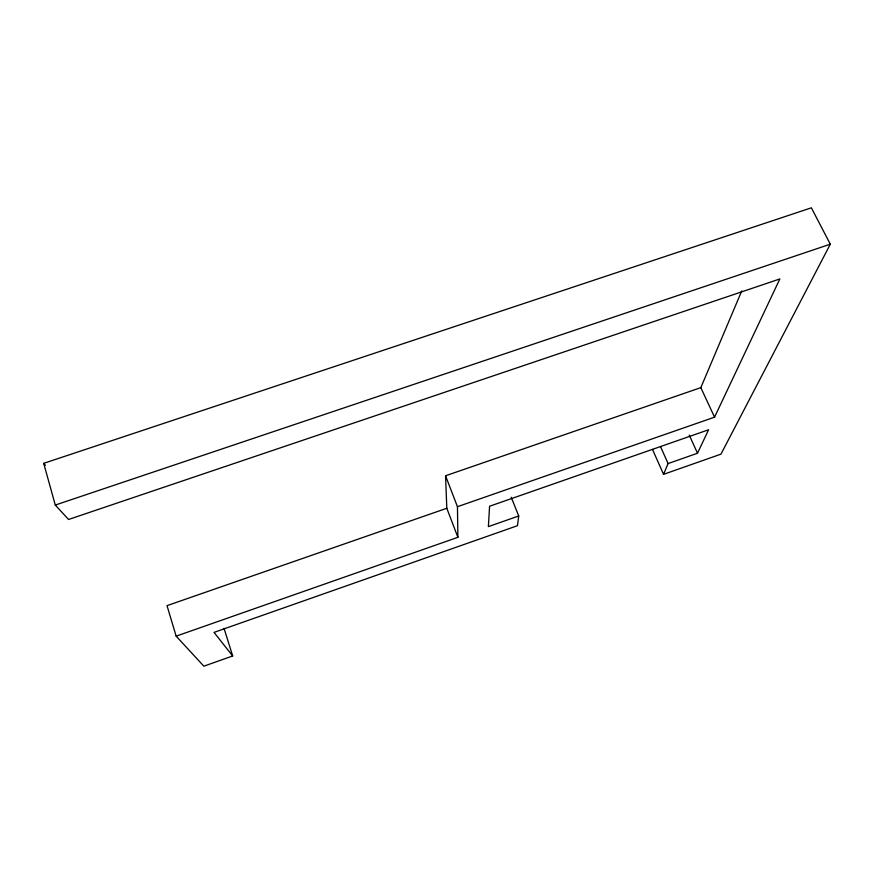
<?xml version="1.0" encoding="UTF-8"?>
<svg xmlns="http://www.w3.org/2000/svg" width="874" height="874" viewBox="0 0 874 874"><rect width="100%" height="100%" fill="white"/><g stroke="black" fill="none" stroke-linecap="round" stroke-linejoin="round"><path stroke-width="1.31" d="M511.224 497.24L518.719 515.977L517.484 525.689L214.021 632.394L232.67 655.97L203.85 666.185L176.155 636.152L167.021 605.649L446.811 508.275L445.554 475.773L700.828 387.63L741.742 290.933M176.155 636.152L457.889 537.313L457.452 506.702L714.55 417.171L779.848 278.948L68.565 519.473L55.281 505.063L43.7 463.34L811.367 207.815L830.3 244.196L720.963 454.141L663.552 474.331L668.086 463.57L660.493 446.548M668.086 463.57L697.507 453.245L708.596 429.768L489.582 506.243L488.38 526.618L518.719 515.977M55.281 505.063L830.3 244.196M43.7 463.34L45.393 465.296M700.828 387.63L714.55 417.171M689.247 435.11L697.507 453.245M652.485 449.389L663.552 474.331M445.554 475.773L457.452 506.702M446.811 508.275L457.889 537.313M224.039 628.319L232.67 655.97"/></g></svg>
